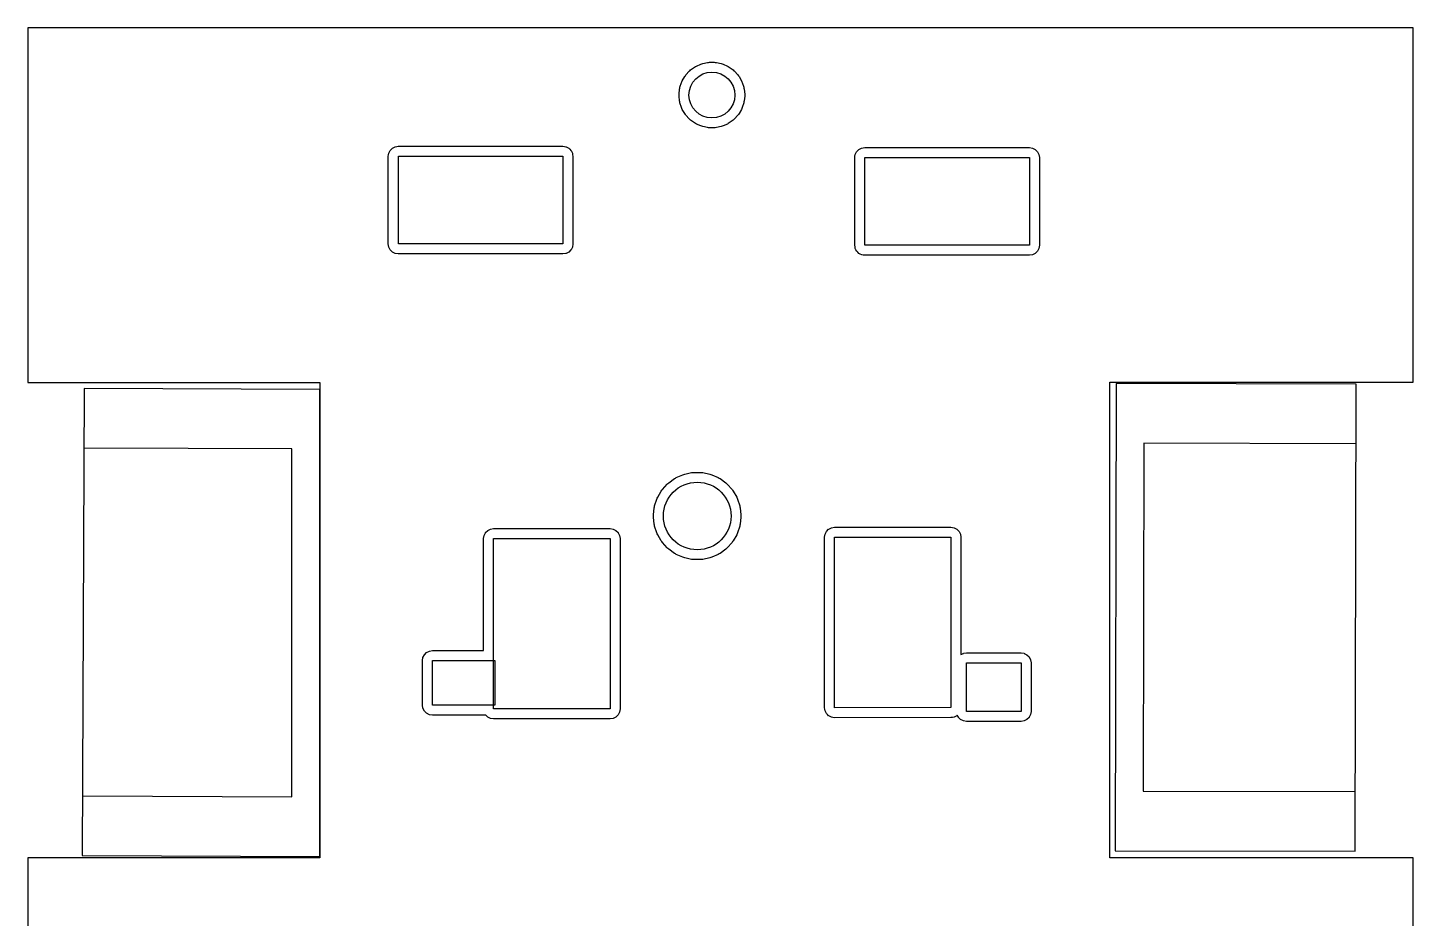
# Model space of a CAD drawing. Header units: feet. Extents: x -34.6 to 35.2, y -3.5 to 86.2.
# Drawn here: x -34.6 to 35.2, y 41.4 to 86.2 of the extents above; entities that cross this region are included whole.
import ezdxf

# ---------------------------------------------------------------- set-up
doc = ezdxf.new("R2010")
doc.units = ezdxf.units.FT
for name, color, linetype in [('Buildings', 7, 'CONTINUOUS'), ('Obstructions', 7, 'CONTINUOUS'), ('Setbacks', 7, 'CONTINUOUS')]:
    doc.layers.add(name, color=color, linetype=linetype)

msp = doc.modelspace()

# ---------------------------------------------------------------- linework, layer by layer
at = {"layer": 'Buildings', "color": 252}
for p, q in [((35.179, 86.244), (-34.619, 86.236)), ((-34.619, 86.236), (-34.617, 68.368)), ((35.181, 68.377), (35.179, 86.244)), ((-34.617, 68.368), (-19.9, 68.37)), ((-31.781, 68.067), (-31.881, 44.529)), ((-19.9, 68.017), (-31.781, 68.067)), ((-19.9, 68.37), (-19.897, 44.413)), ((-19.897, 44.478), (-19.9, 68.017)), ((19.901, 68.375), (35.181, 68.377)), ((19.904, 44.418), (19.901, 68.375)), ((20.215, 68.309), (20.164, 44.77)), ((32.311, 68.283), (20.215, 68.309)), ((32.26, 44.744), (32.311, 68.283)), ((20.164, 44.77), (32.26, 44.744)), ((-19.897, 44.413), (-34.614, 44.411)), ((-34.614, 44.411), (-34.608, -3.513)), ((-31.881, 44.529), (-19.897, 44.478)), ((35.184, 44.42), (19.904, 44.418)), ((35.19, -3.505), (35.184, 44.42))]:
    msp.add_line(p, q, dxfattribs=at)
at = {"layer": 'Obstructions', "color": 252}
for p, q in [((-15.946, 79.764), (-7.654, 79.768)), ((-15.946, 75.345), (-15.946, 79.764)), ((-7.654, 79.768), (-7.654, 75.345)), ((7.552, 79.699), (15.847, 79.699)), ((7.554, 75.279), (7.552, 79.699)), ((15.847, 79.699), (15.847, 75.279)), ((-7.654, 75.345), (-15.946, 75.345)), ((15.847, 75.279), (7.554, 75.279)), ((-11.146, 60.503), (-5.281, 60.503)), ((-11.146, 51.916), (-11.146, 60.503)), ((-5.281, 60.503), (-5.281, 51.916)), ((6.031, 60.565), (11.896, 60.565)), ((6.031, 51.978), (6.031, 60.565)), ((11.896, 60.565), (11.896, 51.982)), ((-14.228, 54.352), (-11.088, 54.352)), ((-14.228, 52.102), (-14.228, 54.352)), ((-11.088, 54.352), (-11.088, 52.102)), ((12.678, 54.239), (15.43, 54.239)), ((12.678, 51.788), (12.678, 54.239)), ((15.43, 54.239), (15.43, 51.788)), ((-11.088, 52.102), (-14.228, 52.102)), ((-5.281, 51.916), (-11.146, 51.916)), ((11.896, 51.982), (6.031, 51.978)), ((15.43, 51.788), (12.678, 51.788))]:
    msp.add_line(p, q, dxfattribs=at)
for centre, radius in [((-0.149, 82.85), 1.155), ((-0.887, 61.638), 1.703)]:
    msp.add_circle(centre, radius, dxfattribs=at)
at = {"layer": 'Setbacks', "color": 2}
for p, q in [((-0.61, 84.441), (-0.374, 84.492)), ((-0.374, 84.492), (-0.322, 84.494)), ((-0.374, 84.492), (-0.374, 84.492)), ((-0.322, 84.494), (-0.27, 84.503)), ((-0.27, 84.503), (-0.27, 84.503)), ((-0.27, 84.503), (-0.028, 84.503)), ((-0.028, 84.503), (-0.028, 84.503)), ((-0.028, 84.503), (0.024, 84.494)), ((0.024, 84.494), (0.076, 84.492)), ((0.076, 84.492), (0.077, 84.492)), ((0.077, 84.492), (0.313, 84.441)), ((-1.64, 83.572), (-1.519, 83.781)), ((-1.519, 83.782), (-1.486, 83.822)), ((-1.519, 83.781), (-1.519, 83.782)), ((-1.486, 83.822), (-1.458, 83.866)), ((-1.458, 83.866), (-1.457, 83.866)), ((-1.457, 83.866), (-1.296, 84.046)), ((-1.296, 84.046), (-1.295, 84.046)), ((-1.295, 84.046), (-1.255, 84.079)), ((-1.255, 84.079), (-1.218, 84.116)), ((-1.218, 84.116), (-1.022, 84.258)), ((-1.218, 84.116), (-1.218, 84.116)), ((-1.022, 84.258), (-0.975, 84.282)), ((-1.022, 84.258), (-1.022, 84.258)), ((-0.975, 84.282), (-0.932, 84.31)), ((-0.932, 84.31), (-0.931, 84.311)), ((-0.931, 84.311), (-0.71, 84.409)), ((-0.71, 84.409), (-0.66, 84.423)), ((-0.71, 84.409), (-0.71, 84.409)), ((-0.66, 84.423), (-0.611, 84.441)), ((-0.611, 84.441), (-0.61, 84.441)), ((0.313, 84.441), (0.313, 84.441)), ((0.313, 84.441), (0.362, 84.423)), ((0.362, 84.423), (0.412, 84.409)), ((0.412, 84.409), (0.413, 84.409)), ((0.413, 84.409), (0.633, 84.311)), ((0.633, 84.311), (0.634, 84.31)), ((0.634, 84.31), (0.678, 84.282)), ((0.678, 84.282), (0.724, 84.258)), ((0.724, 84.258), (0.725, 84.258)), ((0.725, 84.258), (0.92, 84.116)), ((0.92, 84.116), (0.92, 84.116)), ((0.92, 84.116), (0.957, 84.079)), ((0.957, 84.079), (0.998, 84.046)), ((0.998, 84.046), (0.998, 84.046)), ((0.998, 84.046), (1.16, 83.866)), ((1.16, 83.866), (1.16, 83.866)), ((1.16, 83.866), (1.189, 83.822)), ((1.189, 83.822), (1.221, 83.782)), ((1.221, 83.782), (1.222, 83.781)), ((1.222, 83.781), (1.342, 83.572)), ((-1.805, 82.903), (-1.779, 83.143)), ((-1.779, 83.144), (-1.766, 83.194)), ((-1.779, 83.143), (-1.779, 83.144)), ((-1.766, 83.194), (-1.758, 83.246)), ((-1.758, 83.246), (-1.757, 83.246)), ((-1.757, 83.246), (-1.683, 83.476)), ((-1.683, 83.476), (-1.659, 83.523)), ((-1.683, 83.476), (-1.683, 83.476)), ((-1.659, 83.523), (-1.64, 83.572)), ((-1.64, 83.572), (-1.64, 83.572)), ((1.342, 83.572), (1.343, 83.572)), ((1.343, 83.572), (1.361, 83.523)), ((1.361, 83.523), (1.385, 83.476)), ((1.385, 83.476), (1.385, 83.476)), ((1.385, 83.476), (1.46, 83.246)), ((1.46, 83.246), (1.46, 83.246)), ((1.46, 83.246), (1.468, 83.194)), ((1.468, 83.194), (1.482, 83.144)), ((1.482, 83.144), (1.482, 83.143)), ((1.482, 83.143), (1.507, 82.903)), ((-1.802, 82.85), (-1.805, 82.903)), ((-1.805, 82.903), (-1.805, 82.903)), ((-1.805, 82.798), (-1.802, 82.85)), ((-1.779, 82.558), (-1.805, 82.798)), ((-1.805, 82.798), (-1.805, 82.798)), ((-1.779, 82.557), (-1.779, 82.558)), ((-1.766, 82.507), (-1.779, 82.557)), ((-1.758, 82.455), (-1.766, 82.507)), ((-1.757, 82.455), (-1.758, 82.455)), ((-1.683, 82.225), (-1.757, 82.455)), ((1.46, 82.455), (1.385, 82.225)), ((1.468, 82.507), (1.46, 82.455)), ((1.46, 82.455), (1.46, 82.455)), ((1.482, 82.557), (1.468, 82.507)), ((1.507, 82.798), (1.482, 82.558)), ((1.482, 82.558), (1.482, 82.557)), ((1.507, 82.903), (1.504, 82.85)), ((1.504, 82.85), (1.507, 82.798)), ((1.507, 82.903), (1.507, 82.903)), ((1.507, 82.798), (1.507, 82.798)), ((-1.659, 82.178), (-1.683, 82.225)), ((-1.683, 82.225), (-1.683, 82.225)), ((-1.64, 82.129), (-1.659, 82.178)), ((-1.519, 81.92), (-1.64, 82.129)), ((-1.64, 82.129), (-1.64, 82.129)), ((-1.519, 81.919), (-1.519, 81.92)), ((-1.486, 81.879), (-1.519, 81.919)), ((-1.458, 81.835), (-1.486, 81.879)), ((-1.457, 81.835), (-1.458, 81.835)), ((-1.296, 81.655), (-1.457, 81.835)), ((1.16, 81.835), (0.998, 81.655)), ((1.189, 81.879), (1.16, 81.835)), ((1.16, 81.835), (1.16, 81.835)), ((1.221, 81.919), (1.189, 81.879)), ((1.222, 81.92), (1.221, 81.919)), ((1.342, 82.129), (1.222, 81.92)), ((1.343, 82.129), (1.342, 82.129)), ((1.361, 82.178), (1.343, 82.129)), ((1.385, 82.225), (1.361, 82.178)), ((1.385, 82.225), (1.385, 82.225)), ((-1.295, 81.655), (-1.296, 81.655)), ((-1.255, 81.622), (-1.295, 81.655)), ((-1.218, 81.585), (-1.255, 81.622)), ((-1.022, 81.443), (-1.218, 81.585)), ((-1.218, 81.585), (-1.218, 81.585)), ((-0.975, 81.419), (-1.022, 81.443)), ((-1.022, 81.443), (-1.022, 81.443)), ((-0.932, 81.391), (-0.975, 81.419)), ((-0.931, 81.39), (-0.932, 81.391)), ((-0.71, 81.292), (-0.931, 81.39)), ((-0.66, 81.278), (-0.71, 81.292)), ((-0.71, 81.292), (-0.71, 81.292)), ((-0.611, 81.26), (-0.66, 81.278)), ((-0.61, 81.26), (-0.611, 81.26)), ((-0.374, 81.209), (-0.61, 81.26)), ((-0.322, 81.207), (-0.374, 81.209)), ((-0.374, 81.209), (-0.374, 81.209)), ((-0.27, 81.198), (-0.322, 81.207)), ((-0.028, 81.198), (-0.27, 81.198)), ((-0.27, 81.198), (-0.27, 81.198)), ((0.024, 81.207), (-0.028, 81.198)), ((-0.028, 81.198), (-0.028, 81.198)), ((0.076, 81.209), (0.024, 81.207)), ((0.077, 81.209), (0.076, 81.209)), ((0.313, 81.26), (0.077, 81.209)), ((0.362, 81.278), (0.313, 81.26)), ((0.313, 81.26), (0.313, 81.26)), ((0.412, 81.292), (0.362, 81.278)), ((0.413, 81.292), (0.412, 81.292)), ((0.633, 81.39), (0.413, 81.292)), ((0.634, 81.391), (0.633, 81.39)), ((0.678, 81.419), (0.634, 81.391)), ((0.724, 81.443), (0.678, 81.419)), ((0.725, 81.443), (0.724, 81.443)), ((0.92, 81.585), (0.725, 81.443)), ((0.957, 81.622), (0.92, 81.585)), ((0.92, 81.585), (0.92, 81.585)), ((0.998, 81.655), (0.957, 81.622)), ((0.998, 81.655), (0.998, 81.655)), ((-16.45, 79.765), (-16.437, 79.842)), ((-16.45, 79.764), (-16.45, 79.765)), ((-16.45, 75.345), (-16.45, 79.764)), ((-16.437, 79.842), (-16.425, 79.919)), ((-16.425, 79.92), (-16.389, 79.99)), ((-16.425, 79.92), (-16.425, 79.92)), ((-16.425, 79.92), (-16.425, 79.92)), ((-16.425, 79.919), (-16.425, 79.92)), ((-16.425, 79.92), (-16.425, 79.92)), ((-16.389, 79.99), (-16.354, 80.06)), ((-16.354, 80.06), (-16.354, 80.06)), ((-16.354, 80.06), (-16.354, 80.06)), ((-16.354, 80.06), (-16.353, 80.06)), ((-16.353, 80.061), (-16.298, 80.116)), ((-16.353, 80.06), (-16.353, 80.061)), ((-16.298, 80.116), (-16.243, 80.171)), ((-16.243, 80.171), (-16.242, 80.171)), ((-16.242, 80.172), (-16.172, 80.207)), ((-16.242, 80.171), (-16.242, 80.172)), ((-16.242, 80.172), (-16.242, 80.172)), ((-16.242, 80.171), (-16.242, 80.171)), ((-16.172, 80.207), (-16.103, 80.243)), ((-16.103, 80.243), (-16.102, 80.243)), ((-16.102, 80.243), (-16.102, 80.243)), ((-16.102, 80.243), (-16.102, 80.243)), ((-16.102, 80.243), (-16.101, 80.243)), ((-16.101, 80.243), (-16.024, 80.255)), ((-16.024, 80.255), (-15.947, 80.268)), ((-15.947, 80.268), (-7.654, 80.271)), ((-15.947, 80.268), (-15.947, 80.268)), ((-7.654, 80.271), (-7.654, 80.271)), ((-7.654, 80.271), (-7.654, 80.271)), ((-7.654, 80.271), (-7.653, 80.271)), ((-7.653, 80.271), (-7.576, 80.259)), ((-7.576, 80.259), (-7.499, 80.247)), ((-7.499, 80.247), (-7.498, 80.247)), ((-7.498, 80.247), (-7.498, 80.247)), ((-7.498, 80.247), (-7.498, 80.247)), ((-7.498, 80.247), (-7.498, 80.246)), ((-7.498, 80.246), (-7.428, 80.211)), ((-7.428, 80.211), (-7.358, 80.176)), ((-7.358, 80.176), (-7.358, 80.175)), ((-7.358, 80.175), (-7.358, 80.175)), ((-7.358, 80.175), (-7.358, 80.175)), ((-7.358, 80.175), (-7.357, 80.175)), ((-7.357, 80.175), (-7.302, 80.119)), ((-7.302, 80.119), (-7.247, 80.064)), ((-7.247, 80.064), (-7.247, 80.064)), ((-7.247, 80.064), (-7.247, 80.064)), ((-7.247, 80.064), (-7.246, 80.064)), ((-7.246, 80.064), (-7.246, 80.063)), ((-7.246, 80.063), (-7.211, 79.994)), ((-7.211, 79.994), (-7.175, 79.924)), ((-7.175, 79.924), (-7.175, 79.924)), ((-7.175, 79.924), (-7.175, 79.924)), ((-7.175, 79.924), (-7.175, 79.924)), ((-7.175, 79.924), (-7.175, 79.923)), ((-7.175, 79.923), (-7.163, 79.846)), ((-7.163, 79.846), (-7.15, 79.769)), ((-7.15, 79.769), (-7.15, 79.768)), ((-7.15, 79.768), (-7.15, 79.768)), ((-7.15, 79.768), (-7.15, 79.768)), ((-7.15, 79.768), (-7.15, 75.345)), ((7.048, 79.699), (7.06, 79.776)), ((7.048, 79.698), (7.048, 79.699)), ((7.048, 79.699), (7.048, 79.699)), ((7.051, 75.279), (7.048, 79.698)), ((7.048, 79.698), (7.048, 79.698)), ((7.06, 79.776), (7.073, 79.853)), ((7.073, 79.855), (7.109, 79.924)), ((7.073, 79.854), (7.073, 79.855)), ((7.073, 79.853), (7.073, 79.854)), ((7.073, 79.854), (7.073, 79.854)), ((7.073, 79.854), (7.073, 79.854)), ((7.109, 79.924), (7.144, 79.994)), ((7.144, 79.994), (7.145, 79.995)), ((7.144, 79.994), (7.144, 79.994)), ((7.144, 79.994), (7.144, 79.994)), ((7.144, 79.994), (7.144, 79.994)), ((7.145, 79.995), (7.2, 80.05)), ((7.2, 80.05), (7.255, 80.105)), ((7.255, 80.105), (7.255, 80.106)), ((7.255, 80.106), (7.256, 80.106)), ((7.256, 80.106), (7.326, 80.141)), ((7.256, 80.106), (7.256, 80.106)), ((7.256, 80.106), (7.256, 80.106)), ((7.326, 80.141), (7.395, 80.177)), ((7.395, 80.177), (7.396, 80.177)), ((7.396, 80.177), (7.474, 80.19)), ((7.396, 80.177), (7.396, 80.177)), ((7.396, 80.177), (7.396, 80.177)), ((7.396, 80.177), (7.396, 80.177)), ((7.474, 80.19), (7.551, 80.202)), ((7.551, 80.202), (7.551, 80.202)), ((7.551, 80.202), (7.551, 80.202)), ((7.551, 80.202), (7.552, 80.202)), ((7.552, 80.202), (15.847, 80.202)), ((15.847, 80.202), (15.848, 80.202)), ((15.848, 80.202), (16.002, 80.177)), ((16.002, 80.177), (16.003, 80.177)), ((16.003, 80.177), (16.003, 80.177)), ((16.003, 80.177), (16.142, 80.106)), ((16.142, 80.106), (16.143, 80.106)), ((16.143, 80.106), (16.143, 80.105)), ((16.143, 80.105), (16.254, 79.995)), ((16.254, 79.995), (16.254, 79.994)), ((16.254, 79.994), (16.255, 79.994)), ((16.255, 79.994), (16.326, 79.855)), ((16.326, 79.855), (16.326, 79.854)), ((16.326, 79.854), (16.326, 79.854)), ((16.326, 79.854), (16.35, 79.699)), ((16.35, 79.699), (16.35, 79.699)), ((16.35, 79.699), (16.35, 75.279)), ((-16.425, 75.19), (-16.45, 75.345)), ((-16.45, 75.345), (-16.45, 75.345)), ((-16.425, 75.189), (-16.425, 75.19)), ((-16.425, 75.19), (-16.425, 75.19)), ((-16.354, 75.05), (-16.425, 75.189)), ((-16.353, 75.049), (-16.354, 75.05)), ((-16.243, 74.938), (-16.353, 75.049)), ((-16.353, 75.049), (-16.353, 75.049)), ((-16.242, 74.938), (-16.243, 74.938)), ((-16.102, 74.867), (-16.242, 74.938)), ((-16.242, 74.938), (-16.242, 74.938)), ((-16.101, 74.866), (-16.102, 74.867)), ((-16.102, 74.867), (-16.102, 74.867)), ((-15.947, 74.842), (-16.101, 74.866)), ((-15.946, 74.842), (-15.947, 74.842)), ((-7.654, 74.842), (-15.946, 74.842)), ((-7.653, 74.842), (-7.654, 74.842)), ((-7.499, 74.866), (-7.653, 74.842)), ((-7.498, 74.867), (-7.499, 74.866)), ((-7.358, 74.938), (-7.498, 74.867)), ((-7.498, 74.867), (-7.498, 74.867)), ((-7.357, 74.938), (-7.358, 74.938)), ((-7.358, 74.938), (-7.358, 74.938)), ((-7.247, 75.049), (-7.357, 74.938)), ((-7.246, 75.049), (-7.247, 75.049)), ((-7.175, 75.189), (-7.246, 75.05)), ((-7.246, 75.05), (-7.246, 75.049)), ((-7.15, 75.345), (-7.175, 75.19)), ((-7.175, 75.19), (-7.175, 75.19)), ((-7.175, 75.19), (-7.175, 75.189)), ((-7.15, 75.345), (-7.15, 75.345)), ((7.063, 75.202), (7.051, 75.279)), ((7.051, 75.279), (7.051, 75.279)), ((7.076, 75.124), (7.063, 75.202)), ((7.076, 75.123), (7.076, 75.124)), ((7.076, 75.124), (7.076, 75.124)), ((7.076, 75.124), (7.076, 75.124)), ((7.076, 75.124), (7.076, 75.124)), ((7.112, 75.054), (7.076, 75.123)), ((7.147, 74.984), (7.112, 75.054)), ((7.147, 74.983), (7.147, 74.984)), ((7.147, 74.984), (7.147, 74.984)), ((7.148, 74.983), (7.147, 74.983)), ((7.147, 74.983), (7.147, 74.983)), ((7.203, 74.928), (7.148, 74.983)), ((7.258, 74.873), (7.203, 74.928)), ((7.259, 74.872), (7.258, 74.873)), ((7.329, 74.836), (7.259, 74.872)), ((7.259, 74.872), (7.259, 74.872)), ((7.259, 74.872), (7.259, 74.872)), ((7.259, 74.872), (7.259, 74.872)), ((7.398, 74.801), (7.329, 74.836)), ((7.399, 74.801), (7.398, 74.801)), ((7.4, 74.801), (7.399, 74.801)), ((7.399, 74.801), (7.399, 74.801)), ((7.399, 74.801), (7.399, 74.801)), ((7.477, 74.788), (7.4, 74.801)), ((7.554, 74.776), (7.477, 74.788)), ((15.847, 74.776), (7.554, 74.776)), ((7.554, 74.776), (7.554, 74.776)), ((15.848, 74.776), (15.847, 74.776)), ((16.002, 74.801), (15.848, 74.776)), ((16.003, 74.801), (16.002, 74.801)), ((16.142, 74.872), (16.003, 74.801)), ((16.003, 74.801), (16.003, 74.801)), ((16.143, 74.872), (16.142, 74.872)), ((16.254, 74.983), (16.143, 74.873)), ((16.143, 74.873), (16.143, 74.872)), ((16.255, 74.984), (16.254, 74.984)), ((16.254, 74.984), (16.254, 74.983)), ((16.326, 75.123), (16.255, 74.984)), ((16.35, 75.279), (16.326, 75.124)), ((16.326, 75.124), (16.326, 75.124)), ((16.326, 75.124), (16.326, 75.123)), ((16.35, 75.279), (16.35, 75.279)), ((-21.312, 65.019), (-31.761, 65.064)), ((-21.31, 47.487), (-21.312, 65.019)), ((21.621, 65.302), (21.583, 47.77)), ((32.272, 65.279), (21.621, 65.302)), ((-2.034, 63.521), (-1.988, 63.545)), ((-1.988, 63.545), (-1.944, 63.573)), ((-1.944, 63.573), (-1.943, 63.573)), ((-1.943, 63.573), (-1.618, 63.718)), ((-1.618, 63.718), (-1.567, 63.732)), ((-1.618, 63.718), (-1.618, 63.718)), ((-1.567, 63.732), (-1.519, 63.751)), ((-1.519, 63.751), (-1.518, 63.751)), ((-1.518, 63.751), (-1.17, 63.825)), ((-1.17, 63.825), (-1.169, 63.825)), ((-1.169, 63.825), (-1.117, 63.828)), ((-1.117, 63.828), (-1.066, 63.836)), ((-1.066, 63.836), (-1.065, 63.836)), ((-1.065, 63.836), (-0.709, 63.836)), ((-0.709, 63.836), (-0.708, 63.836)), ((-0.708, 63.836), (-0.657, 63.828)), ((-0.657, 63.828), (-0.605, 63.825)), ((-0.605, 63.825), (-0.604, 63.825)), ((-0.604, 63.825), (-0.256, 63.751)), ((-0.256, 63.751), (-0.256, 63.751)), ((-0.256, 63.751), (-0.207, 63.732)), ((-0.207, 63.732), (-0.156, 63.718)), ((-0.156, 63.718), (-0.156, 63.718)), ((-0.156, 63.718), (0.169, 63.573)), ((0.169, 63.573), (0.17, 63.573)), ((0.17, 63.573), (0.214, 63.545)), ((0.214, 63.545), (0.26, 63.521)), ((-2.879, 62.583), (-2.701, 62.891)), ((-2.701, 62.892), (-2.668, 62.932)), ((-2.701, 62.891), (-2.701, 62.892)), ((-2.668, 62.932), (-2.639, 62.976)), ((-2.639, 62.976), (-2.401, 63.241)), ((-2.639, 62.976), (-2.639, 62.976)), ((-2.401, 63.241), (-2.36, 63.274)), ((-2.401, 63.241), (-2.401, 63.241)), ((-2.36, 63.274), (-2.323, 63.311)), ((-2.323, 63.311), (-2.035, 63.521)), ((-2.323, 63.311), (-2.323, 63.311)), ((-2.035, 63.521), (-2.034, 63.521)), ((0.26, 63.521), (0.261, 63.521)), ((0.261, 63.521), (0.549, 63.311)), ((0.549, 63.311), (0.549, 63.311)), ((0.549, 63.311), (0.586, 63.274)), ((0.586, 63.274), (0.626, 63.241)), ((0.626, 63.241), (0.627, 63.241)), ((0.627, 63.241), (0.865, 62.976)), ((0.865, 62.976), (0.865, 62.976)), ((0.865, 62.976), (0.894, 62.932)), ((0.894, 62.932), (0.927, 62.892)), ((0.927, 62.892), (0.927, 62.891)), ((0.927, 62.891), (1.105, 62.583)), ((-3.04, 62.096), (-3.032, 62.148)), ((-3.032, 62.148), (-2.922, 62.487)), ((-3.032, 62.148), (-3.032, 62.148)), ((-2.922, 62.487), (-2.898, 62.534)), ((-2.922, 62.487), (-2.922, 62.487)), ((-2.898, 62.534), (-2.879, 62.582)), ((-2.879, 62.582), (-2.879, 62.583)), ((1.105, 62.583), (1.105, 62.582)), ((1.105, 62.582), (1.124, 62.534)), ((1.124, 62.534), (1.148, 62.487)), ((1.148, 62.487), (1.148, 62.487)), ((1.148, 62.487), (1.258, 62.148)), ((1.258, 62.148), (1.258, 62.148)), ((1.258, 62.148), (1.266, 62.096)), ((-3.091, 61.691), (-3.054, 62.045)), ((-3.088, 61.638), (-3.091, 61.691)), ((-3.091, 61.691), (-3.091, 61.691)), ((-3.091, 61.586), (-3.088, 61.638)), ((-3.054, 61.232), (-3.091, 61.586)), ((-3.091, 61.586), (-3.091, 61.586)), ((-3.054, 62.046), (-3.04, 62.096)), ((-3.054, 62.045), (-3.054, 62.046)), ((1.266, 62.096), (1.28, 62.046)), ((1.28, 62.046), (1.28, 62.045)), ((1.28, 62.045), (1.317, 61.691)), ((1.317, 61.586), (1.28, 61.232)), ((1.317, 61.691), (1.314, 61.638)), ((1.314, 61.638), (1.317, 61.586)), ((1.317, 61.691), (1.317, 61.691)), ((1.317, 61.586), (1.317, 61.586)), ((-11.625, 60.659), (-11.554, 60.798)), ((-11.554, 60.798), (-11.553, 60.799)), ((-11.554, 60.798), (-11.554, 60.798)), ((-11.553, 60.799), (-11.443, 60.909)), ((-11.443, 60.909), (-11.442, 60.91)), ((-11.442, 60.91), (-11.302, 60.981)), ((-11.442, 60.91), (-11.442, 60.91)), ((-11.302, 60.981), (-11.302, 60.981)), ((-11.302, 60.981), (-11.301, 60.981)), ((-11.301, 60.981), (-11.147, 61.006)), ((-11.147, 61.006), (-11.146, 61.006)), ((-11.146, 61.006), (-5.281, 61.006)), ((-5.281, 61.006), (-5.281, 61.006)), ((-5.281, 61.006), (-5.126, 60.981)), ((-5.126, 60.981), (-5.126, 60.981)), ((-5.126, 60.981), (-5.125, 60.981)), ((-5.125, 60.981), (-4.986, 60.91)), ((-4.986, 60.91), (-4.986, 60.91)), ((-4.986, 60.91), (-4.985, 60.909)), ((-4.985, 60.909), (-4.875, 60.799)), ((-4.875, 60.799), (-4.874, 60.798)), ((-4.874, 60.798), (-4.874, 60.798)), ((-4.874, 60.798), (-4.803, 60.659)), ((-3.054, 61.231), (-3.054, 61.232)), ((-3.04, 61.181), (-3.054, 61.231)), ((-3.032, 61.129), (-3.04, 61.181)), ((-2.922, 60.79), (-3.032, 61.129)), ((-3.032, 61.129), (-3.032, 61.129)), ((-2.898, 60.743), (-2.922, 60.79)), ((-2.922, 60.79), (-2.922, 60.79)), ((-2.879, 60.694), (-2.898, 60.743)), ((1.124, 60.743), (1.105, 60.694)), ((1.148, 60.79), (1.124, 60.743)), ((1.258, 61.129), (1.148, 60.79)), ((1.148, 60.79), (1.148, 60.79)), ((1.266, 61.181), (1.258, 61.129)), ((1.258, 61.129), (1.258, 61.129)), ((1.28, 61.231), (1.266, 61.181)), ((1.28, 61.232), (1.28, 61.231)), ((5.553, 60.721), (5.624, 60.86)), ((5.624, 60.861), (5.735, 60.971)), ((5.624, 60.86), (5.624, 60.861)), ((5.624, 60.86), (5.624, 60.86)), ((5.735, 60.971), (5.735, 60.972)), ((5.735, 60.972), (5.736, 60.972)), ((5.736, 60.972), (5.875, 61.043)), ((5.875, 61.043), (5.876, 61.043)), ((5.876, 61.043), (6.031, 61.068)), ((5.876, 61.043), (5.876, 61.043)), ((6.031, 61.068), (6.031, 61.068)), ((6.031, 61.068), (11.896, 61.068)), ((11.896, 61.068), (11.897, 61.068)), ((11.897, 61.068), (12.051, 61.043)), ((12.051, 61.043), (12.052, 61.043)), ((12.052, 61.043), (12.052, 61.043)), ((12.052, 61.043), (12.192, 60.972)), ((12.192, 60.972), (12.192, 60.972)), ((12.192, 60.972), (12.192, 60.971)), ((12.192, 60.971), (12.303, 60.861)), ((12.303, 60.861), (12.303, 60.86)), ((12.303, 60.86), (12.304, 60.86)), ((12.304, 60.86), (12.375, 60.721)), ((-11.65, 60.503), (-11.625, 60.658)), ((-11.65, 54.856), (-11.65, 60.503)), ((-11.65, 60.503), (-11.65, 60.503)), ((-11.625, 60.658), (-11.625, 60.659)), ((-11.625, 60.658), (-11.625, 60.658)), ((-4.803, 60.659), (-4.803, 60.658)), ((-4.803, 60.658), (-4.803, 60.658)), ((-4.803, 60.658), (-4.778, 60.503)), ((-4.778, 60.503), (-4.778, 60.503)), ((-4.778, 60.503), (-4.778, 51.916)), ((-2.701, 60.386), (-2.879, 60.694)), ((-2.879, 60.694), (-2.879, 60.694)), ((-2.701, 60.385), (-2.701, 60.386)), ((-2.668, 60.345), (-2.701, 60.385)), ((-2.639, 60.301), (-2.668, 60.345)), ((-2.639, 60.3), (-2.639, 60.301)), ((-2.401, 60.036), (-2.639, 60.3)), ((-2.401, 60.035), (-2.401, 60.036)), ((0.627, 60.036), (0.626, 60.035)), ((0.865, 60.3), (0.627, 60.036)), ((0.894, 60.345), (0.865, 60.301)), ((0.865, 60.301), (0.865, 60.3)), ((0.927, 60.385), (0.894, 60.345)), ((1.105, 60.694), (0.927, 60.386)), ((0.927, 60.386), (0.927, 60.385)), ((1.105, 60.694), (1.105, 60.694)), ((5.528, 60.565), (5.553, 60.72)), ((5.528, 51.978), (5.528, 60.565)), ((5.528, 60.565), (5.528, 60.565)), ((5.553, 60.72), (5.553, 60.721)), ((5.553, 60.72), (5.553, 60.72)), ((12.375, 60.721), (12.375, 60.72)), ((12.375, 60.72), (12.375, 60.72)), ((12.375, 60.72), (12.4, 60.565)), ((12.4, 60.565), (12.4, 60.565)), ((12.4, 60.565), (12.4, 54.655)), ((-2.36, 60.003), (-2.401, 60.035)), ((-2.323, 59.966), (-2.36, 60.003)), ((-2.323, 59.965), (-2.323, 59.966)), ((-2.035, 59.756), (-2.323, 59.965)), ((-2.034, 59.756), (-2.035, 59.756)), ((-1.988, 59.732), (-2.034, 59.756)), ((-1.944, 59.704), (-1.988, 59.732)), ((-1.943, 59.703), (-1.944, 59.704)), ((-1.618, 59.559), (-1.943, 59.703)), ((-1.618, 59.558), (-1.618, 59.559)), ((-1.567, 59.545), (-1.618, 59.558)), ((-1.519, 59.526), (-1.567, 59.545)), ((-1.518, 59.526), (-1.519, 59.526)), ((-1.17, 59.452), (-1.518, 59.526)), ((-1.169, 59.452), (-1.17, 59.452)), ((-1.117, 59.449), (-1.169, 59.452)), ((-1.066, 59.441), (-1.117, 59.449)), ((-1.065, 59.441), (-1.066, 59.441)), ((-0.709, 59.441), (-1.065, 59.441)), ((-0.708, 59.441), (-0.709, 59.441)), ((-0.657, 59.449), (-0.708, 59.441)), ((-0.605, 59.452), (-0.657, 59.449)), ((-0.604, 59.452), (-0.605, 59.452)), ((-0.256, 59.526), (-0.604, 59.452)), ((-0.207, 59.545), (-0.256, 59.526)), ((-0.256, 59.526), (-0.256, 59.526)), ((-0.156, 59.558), (-0.207, 59.545)), ((0.169, 59.703), (-0.156, 59.559)), ((-0.156, 59.559), (-0.156, 59.558)), ((0.17, 59.704), (0.169, 59.703)), ((0.214, 59.732), (0.17, 59.704)), ((0.26, 59.756), (0.214, 59.732)), ((0.261, 59.756), (0.26, 59.756)), ((0.549, 59.965), (0.261, 59.756)), ((0.586, 60.003), (0.549, 59.966)), ((0.549, 59.966), (0.549, 59.965)), ((0.626, 60.035), (0.586, 60.003)), ((-14.731, 54.353), (-14.706, 54.507)), ((-14.706, 54.508), (-14.635, 54.648)), ((-14.706, 54.507), (-14.706, 54.508)), ((-14.706, 54.508), (-14.706, 54.508)), ((-14.635, 54.648), (-14.635, 54.648)), ((-14.635, 54.648), (-14.634, 54.648)), ((-14.634, 54.648), (-14.524, 54.759)), ((-14.524, 54.759), (-14.523, 54.759)), ((-14.523, 54.76), (-14.384, 54.831)), ((-14.523, 54.759), (-14.523, 54.76)), ((-14.384, 54.831), (-14.383, 54.831)), ((-14.383, 54.831), (-14.228, 54.855)), ((-14.383, 54.831), (-14.383, 54.831)), ((-14.228, 54.855), (-14.228, 54.856)), ((-14.228, 54.856), (-11.65, 54.856)), ((12.4, 54.655), (12.522, 54.717)), ((12.522, 54.717), (12.523, 54.718)), ((12.523, 54.718), (12.678, 54.742)), ((12.523, 54.718), (12.523, 54.718)), ((12.678, 54.742), (12.678, 54.742)), ((12.678, 54.742), (15.43, 54.742)), ((15.43, 54.742), (15.43, 54.742)), ((15.43, 54.742), (15.585, 54.718)), ((15.585, 54.718), (15.585, 54.718)), ((15.585, 54.718), (15.586, 54.717)), ((15.586, 54.717), (15.725, 54.646)), ((15.725, 54.646), (15.726, 54.646)), ((15.726, 54.646), (15.726, 54.646)), ((15.726, 54.646), (15.837, 54.535)), ((15.837, 54.535), (15.837, 54.535)), ((15.837, 54.535), (15.837, 54.534)), ((15.837, 54.534), (15.908, 54.395)), ((-14.731, 54.352), (-14.731, 54.353)), ((-14.731, 52.102), (-14.731, 54.352)), ((15.908, 54.395), (15.908, 54.395)), ((15.908, 54.395), (15.909, 54.394)), ((15.909, 54.394), (15.933, 54.24)), ((15.933, 54.24), (15.933, 54.239)), ((15.933, 54.239), (15.933, 51.788)), ((-14.706, 51.947), (-14.731, 52.102)), ((-14.731, 52.102), (-14.731, 52.102)), ((-14.706, 51.946), (-14.706, 51.947)), ((-14.706, 51.947), (-14.706, 51.947)), ((-14.635, 51.807), (-14.706, 51.946)), ((-14.634, 51.806), (-14.635, 51.807)), ((-14.635, 51.807), (-14.635, 51.807)), ((-14.524, 51.696), (-14.634, 51.806)), ((-14.523, 51.695), (-14.524, 51.696)), ((-14.384, 51.624), (-14.523, 51.695)), ((-14.523, 51.695), (-14.523, 51.695)), ((-4.803, 51.76), (-4.874, 51.621)), ((-4.778, 51.916), (-4.803, 51.761)), ((-4.803, 51.761), (-4.803, 51.761)), ((-4.803, 51.761), (-4.803, 51.76)), ((-4.778, 51.916), (-4.778, 51.916)), ((5.528, 51.978), (5.528, 51.978)), ((5.528, 51.977), (5.528, 51.978)), ((5.528, 51.978), (5.528, 51.978)), ((5.54, 51.9), (5.528, 51.977)), ((5.553, 51.823), (5.54, 51.9)), ((5.553, 51.822), (5.553, 51.823)), ((5.553, 51.823), (5.553, 51.823)), ((5.553, 51.823), (5.553, 51.823)), ((5.588, 51.753), (5.553, 51.822)), ((5.553, 51.822), (5.553, 51.822)), ((5.624, 51.683), (5.588, 51.753)), ((5.624, 51.682), (5.624, 51.683)), ((5.625, 51.682), (5.624, 51.682)), ((5.624, 51.682), (5.624, 51.682)), ((5.624, 51.682), (5.624, 51.682)), ((5.68, 51.627), (5.625, 51.682)), ((15.933, 51.788), (15.909, 51.633)), ((15.933, 51.788), (15.933, 51.788)), ((-14.383, 51.624), (-14.384, 51.624)), ((-14.228, 51.599), (-14.383, 51.624)), ((-14.383, 51.624), (-14.383, 51.624)), ((-14.228, 51.599), (-14.228, 51.599)), ((-11.532, 51.599), (-14.228, 51.599)), ((-11.443, 51.509), (-11.532, 51.599)), ((-11.442, 51.509), (-11.443, 51.509)), ((-11.302, 51.438), (-11.442, 51.509)), ((-11.442, 51.509), (-11.442, 51.509)), ((-11.301, 51.437), (-11.302, 51.438)), ((-11.302, 51.438), (-11.302, 51.438)), ((-11.147, 51.413), (-11.301, 51.437)), ((-11.146, 51.413), (-11.147, 51.413)), ((-5.281, 51.413), (-11.146, 51.413)), ((-5.126, 51.437), (-5.281, 51.413)), ((-5.281, 51.413), (-5.281, 51.413)), ((-5.125, 51.438), (-5.126, 51.438)), ((-5.126, 51.438), (-5.126, 51.437)), ((-4.986, 51.509), (-5.125, 51.438)), ((-4.985, 51.509), (-4.986, 51.509)), ((-4.986, 51.509), (-4.986, 51.509)), ((-4.875, 51.62), (-4.985, 51.509)), ((-4.874, 51.62), (-4.875, 51.62)), ((-4.874, 51.621), (-4.874, 51.62)), ((5.735, 51.571), (5.68, 51.627)), ((5.736, 51.571), (5.735, 51.571)), ((5.735, 51.571), (5.735, 51.571)), ((5.806, 51.535), (5.736, 51.571)), ((5.736, 51.571), (5.736, 51.571)), ((5.736, 51.571), (5.736, 51.571)), ((5.875, 51.5), (5.806, 51.535)), ((5.876, 51.5), (5.875, 51.5)), ((5.877, 51.499), (5.876, 51.5)), ((5.876, 51.5), (5.876, 51.5)), ((5.876, 51.5), (5.876, 51.5)), ((5.953, 51.487), (5.877, 51.499)), ((6.031, 51.475), (5.953, 51.487)), ((6.032, 51.475), (6.031, 51.475)), ((6.031, 51.475), (6.031, 51.475)), ((6.031, 51.475), (6.031, 51.475)), ((11.896, 51.479), (6.032, 51.475)), ((11.897, 51.479), (11.896, 51.479)), ((11.974, 51.491), (11.897, 51.479)), ((11.897, 51.479), (11.897, 51.479)), ((12.051, 51.503), (11.974, 51.491)), ((12.052, 51.503), (12.051, 51.503)), ((12.053, 51.504), (12.052, 51.503)), ((12.052, 51.503), (12.052, 51.503)), ((12.052, 51.503), (12.052, 51.503)), ((12.122, 51.539), (12.053, 51.504)), ((12.192, 51.575), (12.122, 51.539)), ((12.193, 51.575), (12.192, 51.575)), ((12.192, 51.575), (12.192, 51.575)), ((12.192, 51.575), (12.192, 51.575)), ((12.192, 51.575), (12.192, 51.575)), ((12.217, 51.599), (12.193, 51.575)), ((12.271, 51.493), (12.217, 51.599)), ((12.271, 51.492), (12.271, 51.493)), ((12.271, 51.493), (12.271, 51.493)), ((12.382, 51.382), (12.271, 51.492)), ((12.382, 51.381), (12.382, 51.382)), ((12.383, 51.381), (12.382, 51.381)), ((12.522, 51.31), (12.383, 51.381)), ((12.523, 51.31), (12.522, 51.31)), ((12.678, 51.285), (12.523, 51.31)), ((12.523, 51.31), (12.523, 51.31)), ((15.43, 51.285), (12.678, 51.285)), ((12.678, 51.285), (12.678, 51.285)), ((15.585, 51.31), (15.43, 51.285)), ((15.43, 51.285), (15.43, 51.285)), ((15.586, 51.31), (15.585, 51.31)), ((15.585, 51.31), (15.585, 51.31)), ((15.725, 51.381), (15.586, 51.31)), ((15.726, 51.381), (15.725, 51.381)), ((15.837, 51.492), (15.726, 51.382)), ((15.726, 51.382), (15.726, 51.381)), ((15.908, 51.632), (15.837, 51.493)), ((15.837, 51.493), (15.837, 51.493)), ((15.837, 51.493), (15.837, 51.492)), ((15.909, 51.633), (15.908, 51.633)), ((15.908, 51.633), (15.908, 51.632)), ((-31.836, 47.532), (-21.31, 47.487)), ((21.583, 47.77), (32.234, 47.748))]:
    msp.add_line(p, q, dxfattribs=at)

doc.saveas('drawing.dxf')
